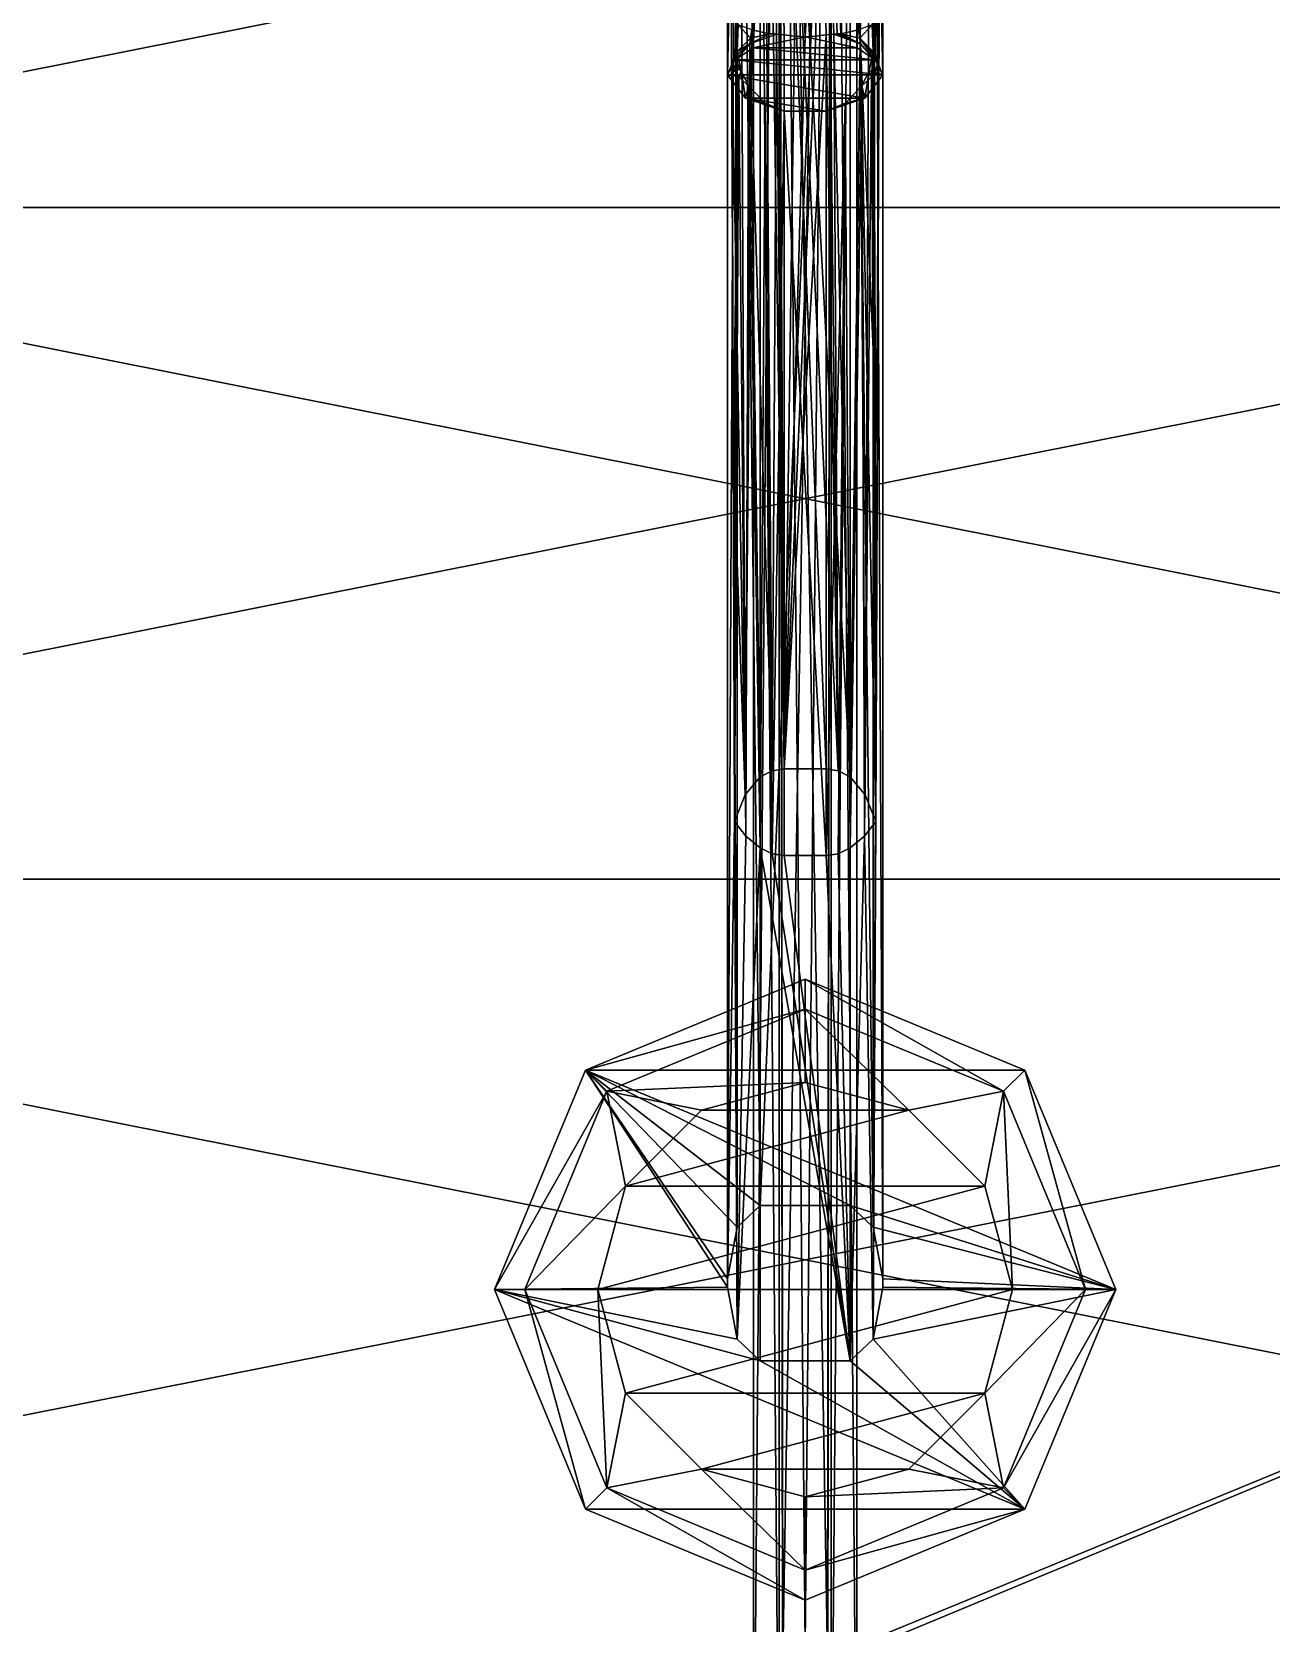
# Model space of a CAD drawing. Header units: inches. Extents: x -100 to 147, y -181 to 228.
# Drawn here: x -5.8 to 41.3, y -100.5 to -40 of the extents above; entities that cross this region are included whole.
import ezdxf

# ---------------------------------------------------------------- set-up
doc = ezdxf.new("R2010")
doc.units = ezdxf.units.IN
doc.header["$LTSCALE"] = 41.718519
doc.header["$MEASUREMENT"] = 0
for name, color, linetype in [('172', 7, 'CONTINUOUS'), ('173', 7, 'CONTINUOUS'), ('217', 7, 'CONTINUOUS'), ('218', 7, 'CONTINUOUS'), ('40', 7, 'CONTINUOUS'), ('41', 7, 'CONTINUOUS'), ('45', 7, 'CONTINUOUS'), ('46', 7, 'CONTINUOUS'), ('47', 7, 'CONTINUOUS'), ('48', 7, 'CONTINUOUS'), ('50', 7, 'CONTINUOUS'), ('51', 7, 'CONTINUOUS'), ('52', 7, 'CONTINUOUS'), ('54', 7, 'CONTINUOUS'), ('56', 7, 'CONTINUOUS'), ('57', 7, 'CONTINUOUS'), ('58', 7, 'CONTINUOUS'), ('59', 7, 'CONTINUOUS'), ('60', 7, 'CONTINUOUS'), ('61', 7, 'CONTINUOUS'), ('62', 7, 'CONTINUOUS'), ('63', 7, 'CONTINUOUS'), ('64', 7, 'CONTINUOUS'), ('65', 7, 'CONTINUOUS'), ('66', 7, 'CONTINUOUS'), ('67', 7, 'CONTINUOUS'), ('68', 7, 'CONTINUOUS'), ('69', 7, 'CONTINUOUS'), ('70', 7, 'CONTINUOUS'), ('71', 7, 'CONTINUOUS'), ('72', 7, 'CONTINUOUS'), ('73', 7, 'CONTINUOUS')]:
    doc.layers.add(name, color=color, linetype=linetype)

msp = doc.modelspace()

# ---------------------------------------------------------------- linework, layer by layer
at = {"layer": '172', "linetype": 'Continuous'}
for points in [[(21.654, -110.236, -49.213), (21.654, 7.874, -49.213), (22.637, 7.874, -50.917), (21.654, -110.236, -49.213)], [(22.638, -110.236, -50.917), (21.654, -110.236, -49.213), (22.637, 7.874, -50.917), (22.638, -110.236, -50.917)], [(22.77, -101.87, -50.987), (22.767, -102.851, -50.986), (22.637, 7.874, -50.917), (22.77, -101.87, -50.987)], [(24.607, 7.874, -50.917), (22.77, -101.87, -50.987), (22.637, 7.874, -50.917), (24.607, 7.874, -50.917)], [(22.767, -102.851, -50.986), (22.638, -110.236, -50.917), (22.637, 7.874, -50.917), (22.767, -102.851, -50.986)], [(23.622, -101.378, -51.181), (22.77, -101.87, -50.987), (24.607, 7.874, -50.917), (23.622, -101.378, -51.181)], [(24.473, -101.867, -50.988), (23.622, -101.378, -51.181), (24.607, 7.874, -50.917), (24.473, -101.867, -50.988)], [(24.606, -110.236, -50.917), (24.473, -101.867, -50.988), (24.607, 7.874, -50.917), (24.606, -110.236, -50.917)], [(25.591, 7.874, -49.213), (25.591, -110.236, -49.213), (24.606, -110.236, -50.917), (25.591, 7.874, -49.213)], [(25.591, 7.874, -49.213), (24.606, -110.236, -50.917), (24.607, 7.874, -50.917), (25.591, 7.874, -49.213)]]:
    msp.add_3dface(points, dxfattribs=at)
at = {"layer": '173', "linetype": 'Continuous'}
for points in [[(21.654, -110.236, -49.213), (22.638, -110.236, -47.508), (21.654, 7.874, -49.213), (21.654, -110.236, -49.213)], [(21.654, 7.874, -49.213), (22.638, -110.236, -47.508), (22.637, 7.874, -47.508), (21.654, 7.874, -49.213)], [(23.622, -101.378, -47.244), (24.477, -101.876, -47.44), (22.637, 7.874, -47.508), (23.622, -101.378, -47.244)], [(22.766, -101.877, -47.44), (23.622, -101.378, -47.244), (22.637, 7.874, -47.508), (22.766, -101.877, -47.44)], [(22.637, 7.874, -47.508), (24.477, -101.876, -47.44), (24.607, 7.874, -47.508), (22.637, 7.874, -47.508)], [(22.638, -110.236, -47.508), (22.766, -101.877, -47.44), (22.637, 7.874, -47.508), (22.638, -110.236, -47.508)], [(24.477, -101.876, -47.44), (24.478, -102.847, -47.44), (24.607, 7.874, -47.508), (24.477, -101.876, -47.44)], [(24.478, -102.847, -47.44), (24.606, -110.236, -47.508), (24.607, 7.874, -47.508), (24.478, -102.847, -47.44)], [(24.606, -110.236, -47.508), (25.591, -110.236, -49.213), (24.607, 7.874, -47.508), (24.606, -110.236, -47.508)], [(25.591, -110.236, -49.213), (25.591, 7.874, -49.213), (24.607, 7.874, -47.508), (25.591, -110.236, -49.213)]]:
    msp.add_3dface(points, dxfattribs=at)
at = {"layer": '217', "color": 9, "linetype": 'Continuous', "true_color": 0xb1bdc9}
for points in [[(-6.514, -29.618, -51.181), (-32.055, -46.685, -51.181), (53.758, -29.618, -51.181), (-6.514, -29.618, -51.181)], [(53.758, -29.618, -51.181), (-32.055, -46.685, -51.181), (79.299, -46.685, -51.181), (53.758, -29.618, -51.181)], [(-32.055, -46.685, -51.181), (-49.123, -72.227, -51.181), (79.299, -46.685, -51.181), (-32.055, -46.685, -51.181)], [(79.299, -46.685, -51.181), (-49.123, -72.227, -51.181), (96.367, -72.227, -51.181), (79.299, -46.685, -51.181)], [(-49.123, -72.227, -51.181), (-55.118, -102.362, -51.181), (96.367, -72.227, -51.181), (-49.123, -72.227, -51.181)], [(96.367, -72.227, -51.181), (-55.118, -102.362, -51.181), (23.622, -102.165, -51.181), (96.367, -72.227, -51.181)], [(23.819, -102.362, -51.181), (96.367, -72.227, -51.181), (23.622, -102.165, -51.181), (23.819, -102.362, -51.181)], [(102.362, -102.362, -51.181), (96.367, -72.227, -51.181), (23.819, -102.362, -51.181), (102.362, -102.362, -51.181)]]:
    msp.add_3dface(points, dxfattribs=at)
at = {"layer": '218', "color": 9, "linetype": 'Continuous', "true_color": 0xb1bdc9}
for points in [[(-6.514, -29.618, -51.575), (79.299, -46.685, -51.575), (-32.055, -46.685, -51.575), (-6.514, -29.618, -51.575)], [(53.758, -29.618, -51.575), (79.299, -46.685, -51.575), (-6.514, -29.618, -51.575), (53.758, -29.618, -51.575)], [(-32.055, -46.685, -51.575), (96.367, -72.227, -51.575), (-49.123, -72.227, -51.575), (-32.055, -46.685, -51.575)], [(79.299, -46.685, -51.575), (96.367, -72.227, -51.575), (-32.055, -46.685, -51.575), (79.299, -46.685, -51.575)], [(102.362, -102.362, -51.575), (-55.118, -102.362, -51.575), (-49.123, -72.227, -51.575), (102.362, -102.362, -51.575)], [(96.367, -72.227, -51.575), (102.362, -102.362, -51.575), (-49.123, -72.227, -51.575), (96.367, -72.227, -51.575)]]:
    msp.add_3dface(points, dxfattribs=at)
at = {"layer": '40', "linetype": 'Continuous'}
for points in [[(20.669, -5.905, 7.3), (20.669, -87.739, 48.228), (20.669, -8.696, 8.858), (20.669, -5.905, 7.3)], [(20.669, -8.696, 8.858), (20.669, -87.739, 48.228), (20.669, -87.414, 48.228), (20.669, -8.696, 8.858)]]:
    msp.add_3dface(points, dxfattribs=at)
at = {"layer": '41', "linetype": 'Continuous'}
for points in [[(26.575, -87.414, 48.228), (26.575, -87.739, 48.228), (26.575, -5.905, 7.3), (26.575, -87.414, 48.228)], [(26.575, -8.696, 8.858), (26.575, -87.414, 48.228), (26.575, -5.905, 7.3), (26.575, -8.696, 8.858)]]:
    msp.add_3dface(points, dxfattribs=at)
at = {"layer": '45', "linetype": 'Continuous'}
for points in [[(25.327, -5.906, 8.858), (21.917, -5.906, 8.858), (21.917, -84.623, 48.228), (25.327, -5.906, 8.858)], [(25.327, -5.906, 8.858), (21.917, -84.623, 48.228), (25.327, -84.623, 48.228), (25.327, -5.906, 8.858)]]:
    msp.add_3dface(points, dxfattribs=at)
at = {"layer": '46', "linetype": 'Continuous'}
for points in [[(21.917, -5.905, 5.905), (25.327, -5.905, 5.905), (25.327, -68.326, 37.124), (21.917, -5.905, 5.905)], [(21.917, -68.326, 37.124), (21.917, -5.905, 5.905), (22.366, -68.102, 37.012), (21.917, -68.326, 37.124)], [(22.366, -68.102, 37.012), (21.917, -5.905, 5.905), (22.819, -68.031, 36.976), (22.366, -68.102, 37.012)], [(22.819, -68.031, 36.976), (21.917, -5.905, 5.905), (24.425, -68.031, 36.976), (22.819, -68.031, 36.976)], [(24.425, -68.031, 36.976), (21.917, -5.905, 5.905), (24.878, -68.102, 37.012), (24.425, -68.031, 36.976)], [(24.878, -68.102, 37.012), (21.917, -5.905, 5.905), (25.327, -68.326, 37.124), (24.878, -68.102, 37.012)], [(21.917, -71.033, 38.477), (22.366, -71.254, 38.588), (25.327, -90.529, 48.228), (21.917, -71.033, 38.477)], [(21.917, -90.529, 48.228), (21.917, -71.033, 38.477), (25.327, -90.529, 48.228), (21.917, -90.529, 48.228)], [(22.366, -71.254, 38.588), (22.819, -71.326, 38.624), (25.327, -90.529, 48.228), (22.366, -71.254, 38.588)], [(22.819, -71.326, 38.624), (24.425, -71.326, 38.624), (25.327, -90.529, 48.228), (22.819, -71.326, 38.624)], [(24.425, -71.326, 38.624), (24.878, -71.254, 38.588), (25.327, -90.529, 48.228), (24.425, -71.326, 38.624)], [(24.878, -71.254, 38.588), (25.327, -71.033, 38.477), (25.327, -90.529, 48.228), (24.878, -71.254, 38.588)]]:
    msp.add_3dface(points, dxfattribs=at)
at = {"layer": '47', "linetype": 'Continuous'}
for points in [[(23.622, -40.193, -24.603), (25.6, -40.609, -23.759), (21.644, -40.609, -23.759), (23.622, -40.193, -24.603)], [(20.963, -41.072, -22.819), (26.571, -41.646, -21.652), (20.673, -41.646, -21.652), (20.963, -41.072, -22.819)], [(21.644, -40.609, -23.759), (26.281, -41.072, -22.819), (20.963, -41.072, -22.819), (21.644, -40.609, -23.759)], [(26.281, -41.072, -22.819), (26.571, -41.646, -21.652), (20.963, -41.072, -22.819), (26.281, -41.072, -22.819)], [(25.6, -40.609, -23.759), (26.281, -41.072, -22.819), (21.644, -40.609, -23.759), (25.6, -40.609, -23.759)], [(20.673, -41.646, -21.652), (26.571, -41.646, -21.652), (25.895, -42.524, -19.868), (20.673, -41.646, -21.652)], [(21.349, -42.524, -19.868), (20.673, -41.646, -21.652), (25.895, -42.524, -19.868), (21.349, -42.524, -19.868)], [(22.819, -43.025, -18.852), (21.349, -42.524, -19.868), (24.425, -43.025, -18.852), (22.819, -43.025, -18.852)], [(24.425, -43.025, -18.852), (21.349, -42.524, -19.868), (25.895, -42.524, -19.868), (24.425, -43.025, -18.852)], [(24.425, -71.326, 38.624), (22.819, -71.326, 38.624), (22.819, -43.025, -18.852), (24.425, -71.326, 38.624)], [(24.425, -71.326, 38.624), (22.819, -43.025, -18.852), (24.425, -43.025, -18.852), (24.425, -71.326, 38.624)]]:
    msp.add_3dface(points, dxfattribs=at)
at = {"layer": '48', "linetype": 'Continuous'}
for points in [[(22.819, -68.031, 36.976), (24.425, -68.031, 36.976), (24.425, -40.123, -18.837), (22.819, -68.031, 36.976)], [(22.819, -40.123, -18.837), (22.819, -68.031, 36.976), (23.214, -40.168, -18.747), (22.819, -40.123, -18.837)], [(24.031, -40.168, -18.747), (22.819, -68.031, 36.976), (24.425, -40.123, -18.837), (24.031, -40.168, -18.747)], [(23.214, -40.168, -18.747), (22.819, -68.031, 36.976), (23.622, -40.19, -18.704), (23.214, -40.168, -18.747)], [(23.622, -40.19, -18.704), (22.819, -68.031, 36.976), (24.031, -40.168, -18.747), (23.622, -40.19, -18.704)]]:
    msp.add_3dface(points, dxfattribs=at)
at = {"layer": '50', "linetype": 'Continuous'}
for points in [[(23.622, 0, -24.602), (25.665, 0, -23.697), (23.622, -40.193, -24.603), (23.622, 0, -24.602)], [(25.665, 0, -23.697), (25.6, -40.609, -23.759), (23.622, -40.193, -24.603), (25.665, 0, -23.697)], [(25.665, 0, -23.697), (26.281, -41.072, -22.819), (25.6, -40.609, -23.759), (25.665, 0, -23.697)], [(25.665, 0, -23.697), (26.571, 0, -21.654), (26.281, -41.072, -22.819), (25.665, 0, -23.697)], [(26.571, 0, -21.654), (26.571, -41.646, -21.652), (26.281, -41.072, -22.819), (26.571, 0, -21.654)]]:
    msp.add_3dface(points, dxfattribs=at)
at = {"layer": '51', "linetype": 'Continuous'}
for points in [[(20.673, 0, -21.654), (21.579, 0, -23.697), (20.673, -41.646, -21.652), (20.673, 0, -21.654)], [(21.579, 0, -23.697), (20.963, -41.072, -22.819), (20.673, -41.646, -21.652), (21.579, 0, -23.697)], [(21.579, 0, -23.697), (21.644, -40.609, -23.759), (20.963, -41.072, -22.819), (21.579, 0, -23.697)], [(21.579, 0, -23.697), (23.622, 0, -24.602), (21.644, -40.609, -23.759), (21.579, 0, -23.697)], [(23.622, 0, -24.602), (23.622, -40.193, -24.603), (21.644, -40.609, -23.759), (23.622, 0, -24.602)]]:
    msp.add_3dface(points, dxfattribs=at)
at = {"layer": '52', "linetype": 'Continuous'}
for points in [[(26.571, 0, -21.654), (25.665, 0, -19.611), (26.571, -41.646, -21.652), (26.571, 0, -21.654)], [(26.571, -41.646, -21.652), (25.665, 0, -19.611), (26.209, -40.751, -20.344), (26.571, -41.646, -21.652)], [(25.665, 0, -19.611), (26.172, -39.735, -20.277), (26.209, -40.751, -20.344), (25.665, 0, -19.611)], [(25.653, -39.932, -19.598), (24.977, -40.078, -19.091), (25.699, -40.246, -19.645), (25.653, -39.932, -19.598)], [(26.172, -39.735, -20.277), (25.653, -39.932, -19.598), (25.699, -40.246, -19.645), (26.172, -39.735, -20.277)], [(26.209, -40.751, -20.344), (26.172, -39.735, -20.277), (25.699, -40.246, -19.645), (26.209, -40.751, -20.344)], [(26.061, -41.482, -20.096), (26.571, -41.646, -21.652), (26.209, -40.751, -20.344), (26.061, -41.482, -20.096)], [(25.777, -42.061, -19.728), (25.895, -42.524, -19.868), (26.061, -41.482, -20.096), (25.777, -42.061, -19.728)], [(25.895, -42.524, -19.868), (26.571, -41.646, -21.652), (26.061, -41.482, -20.096), (25.895, -42.524, -19.868)], [(25.148, -42.717, -19.194), (25.895, -42.524, -19.868), (25.777, -42.061, -19.728), (25.148, -42.717, -19.194)], [(24.425, -43.025, -18.852), (25.895, -42.524, -19.868), (25.148, -42.717, -19.194), (24.425, -43.025, -18.852)]]:
    msp.add_3dface(points, dxfattribs=at)
at = {"layer": '54', "linetype": 'Continuous'}
for points in [[(20.673, 0, -21.654), (20.673, -41.646, -21.652), (21.035, -40.751, -20.344), (20.673, 0, -21.654)], [(21.072, -39.735, -20.277), (20.673, 0, -21.654), (21.035, -40.751, -20.344), (21.072, -39.735, -20.277)], [(21.545, -40.245, -19.645), (21.072, -39.735, -20.277), (21.035, -40.751, -20.344), (21.545, -40.245, -19.645)], [(21.591, -39.932, -19.598), (21.072, -39.735, -20.277), (21.545, -40.245, -19.645), (21.591, -39.932, -19.598)], [(22.267, -40.078, -19.091), (21.591, -39.932, -19.598), (21.545, -40.245, -19.645), (22.267, -40.078, -19.091)], [(20.673, -41.646, -21.652), (21.349, -42.524, -19.868), (21.035, -40.751, -20.344), (20.673, -41.646, -21.652)], [(21.035, -40.751, -20.344), (21.349, -42.524, -19.868), (21.185, -41.488, -20.093), (21.035, -40.751, -20.344)], [(21.185, -41.488, -20.093), (21.349, -42.524, -19.868), (21.467, -42.061, -19.728), (21.185, -41.488, -20.093)], [(21.467, -42.061, -19.728), (21.349, -42.524, -19.868), (22.095, -42.716, -19.195), (21.467, -42.061, -19.728)], [(21.349, -42.524, -19.868), (22.819, -43.025, -18.852), (22.095, -42.716, -19.195), (21.349, -42.524, -19.868)]]:
    msp.add_3dface(points, dxfattribs=at)
at = {"layer": '56', "linetype": 'Continuous'}
for points in [[(22.267, -40.078, -19.091), (22.203, -5.905, 2.447), (21.591, -39.932, -19.598), (22.267, -40.078, -19.091)], [(22.819, -40.123, -18.837), (23.214, -40.168, -18.747), (22.203, -5.905, 2.447), (22.819, -40.123, -18.837)], [(22.819, -40.123, -18.837), (22.203, -5.905, 2.447), (22.676, -40.105, -18.884), (22.819, -40.123, -18.837)], [(23.214, -40.168, -18.747), (23.622, -40.19, -18.704), (22.203, -5.905, 2.447), (23.214, -40.168, -18.747)], [(23.622, -40.19, -18.704), (23.622, -5.905, 2.948), (22.203, -5.905, 2.447), (23.622, -40.19, -18.704)], [(22.676, -40.105, -18.884), (22.203, -5.905, 2.447), (22.534, -40.091, -18.944), (22.676, -40.105, -18.884)], [(22.534, -40.091, -18.944), (22.203, -5.905, 2.447), (22.402, -40.082, -19.011), (22.534, -40.091, -18.944)], [(22.402, -40.082, -19.011), (22.203, -5.905, 2.447), (22.267, -40.078, -19.091), (22.402, -40.082, -19.011)]]:
    msp.add_3dface(points, dxfattribs=at)
at = {"layer": '57', "linetype": 'Continuous'}
for points in [[(23.622, -40.19, -18.704), (24.031, -40.168, -18.747), (23.622, -5.905, 2.948), (23.622, -40.19, -18.704)], [(24.031, -40.168, -18.747), (24.425, -40.123, -18.837), (23.622, -5.905, 2.948), (24.031, -40.168, -18.747)], [(23.622, -5.905, 2.948), (24.425, -40.123, -18.837), (24.568, -40.105, -18.884), (23.622, -5.905, 2.948)], [(25.041, -5.905, 2.447), (23.622, -5.905, 2.948), (24.977, -40.078, -19.091), (25.041, -5.905, 2.447)], [(24.977, -40.078, -19.091), (23.622, -5.905, 2.948), (24.843, -40.082, -19.011), (24.977, -40.078, -19.091)], [(24.843, -40.082, -19.011), (23.622, -5.905, 2.948), (24.71, -40.091, -18.944), (24.843, -40.082, -19.011)], [(24.71, -40.091, -18.944), (23.622, -5.905, 2.948), (24.568, -40.105, -18.884), (24.71, -40.091, -18.944)], [(25.653, -39.932, -19.598), (25.041, -5.905, 2.447), (24.977, -40.078, -19.091), (25.653, -39.932, -19.598)]]:
    msp.add_3dface(points, dxfattribs=at)
at = {"layer": '58', "linetype": 'Continuous'}
for points in [[(25.777, -42.061, -19.728), (26.14, -41.724, -19.563), (25.873, -70.589, 38.396), (25.777, -42.061, -19.728)], [(26.14, -41.724, -19.563), (26.305, -70.034, 38.507), (25.873, -70.589, 38.396), (26.14, -41.724, -19.563)], [(26.402, -41.319, -19.363), (26.356, -55.765, 9.75), (26.14, -41.724, -19.563), (26.402, -41.319, -19.363)], [(26.305, -70.034, 38.507), (26.14, -41.724, -19.563), (26.356, -55.765, 9.75), (26.305, -70.034, 38.507)], [(25.327, -71.033, 38.477), (25.148, -42.717, -19.194), (25.777, -42.061, -19.728), (25.327, -71.033, 38.477)], [(25.327, -71.033, 38.477), (25.777, -42.061, -19.728), (25.873, -70.589, 38.396), (25.327, -71.033, 38.477)], [(24.878, -71.254, 38.588), (24.425, -71.326, 38.624), (25.148, -42.717, -19.194), (24.878, -71.254, 38.588)], [(24.425, -71.326, 38.624), (24.425, -43.025, -18.852), (25.148, -42.717, -19.194), (24.425, -71.326, 38.624)], [(25.327, -71.033, 38.477), (24.878, -71.254, 38.588), (25.148, -42.717, -19.194), (25.327, -71.033, 38.477)]]:
    msp.add_3dface(points, dxfattribs=at)
at = {"layer": '59', "linetype": 'Continuous'}
for points in [[(26.061, -41.482, -20.096), (26.209, -40.751, -20.344), (26.14, -41.724, -19.563), (26.061, -41.482, -20.096)], [(26.209, -40.751, -20.344), (26.399, -41.236, -19.516), (26.14, -41.724, -19.563), (26.209, -40.751, -20.344)], [(26.399, -41.236, -19.516), (26.209, -40.751, -20.344), (26.344, -40.99, -19.937), (26.399, -41.236, -19.516)], [(25.777, -42.061, -19.728), (26.061, -41.482, -20.096), (26.14, -41.724, -19.563), (25.777, -42.061, -19.728)], [(26.399, -41.236, -19.516), (26.401, -41.279, -19.44), (26.14, -41.724, -19.563), (26.399, -41.236, -19.516)], [(26.401, -41.279, -19.44), (26.402, -41.319, -19.363), (26.14, -41.724, -19.563), (26.401, -41.279, -19.44)]]:
    msp.add_3dface(points, dxfattribs=at)
at = {"layer": '60', "linetype": 'Continuous'}
for points in [[(20.888, -55.765, 9.75), (20.842, -41.319, -19.363), (21.104, -41.724, -19.563), (20.888, -55.765, 9.75)], [(20.939, -70.034, 38.507), (20.888, -55.765, 9.75), (21.104, -41.724, -19.563), (20.939, -70.034, 38.507)], [(21.371, -70.589, 38.396), (20.939, -70.034, 38.507), (21.104, -41.724, -19.563), (21.371, -70.589, 38.396)], [(21.467, -42.061, -19.728), (21.371, -70.589, 38.396), (21.104, -41.724, -19.563), (21.467, -42.061, -19.728)], [(21.467, -42.061, -19.728), (21.917, -71.033, 38.477), (21.371, -70.589, 38.396), (21.467, -42.061, -19.728)], [(21.917, -71.033, 38.477), (21.467, -42.061, -19.728), (22.095, -42.716, -19.195), (21.917, -71.033, 38.477)], [(22.366, -71.254, 38.588), (21.917, -71.033, 38.477), (22.095, -42.716, -19.195), (22.366, -71.254, 38.588)], [(22.819, -43.025, -18.852), (22.366, -71.254, 38.588), (22.095, -42.716, -19.195), (22.819, -43.025, -18.852)], [(22.819, -71.326, 38.624), (22.366, -71.254, 38.588), (22.819, -43.025, -18.852), (22.819, -71.326, 38.624)]]:
    msp.add_3dface(points, dxfattribs=at)
at = {"layer": '61', "linetype": 'Continuous'}
for points in [[(21.185, -41.488, -20.093), (20.845, -41.236, -19.516), (20.9, -40.99, -19.937), (21.185, -41.488, -20.093)], [(21.035, -40.751, -20.344), (21.185, -41.488, -20.093), (20.9, -40.99, -19.937), (21.035, -40.751, -20.344)], [(21.185, -41.488, -20.093), (20.842, -41.319, -19.363), (20.843, -41.279, -19.44), (21.185, -41.488, -20.093)], [(20.842, -41.319, -19.363), (21.185, -41.488, -20.093), (21.104, -41.724, -19.563), (20.842, -41.319, -19.363)], [(21.185, -41.488, -20.093), (20.843, -41.279, -19.44), (20.845, -41.236, -19.516), (21.185, -41.488, -20.093)], [(21.185, -41.488, -20.093), (21.467, -42.061, -19.728), (21.104, -41.724, -19.563), (21.185, -41.488, -20.093)]]:
    msp.add_3dface(points, dxfattribs=at)
at = {"layer": '62', "linetype": 'Continuous'}
for points in [[(20.845, -41.236, -19.516), (21.338, -69.019, 37.63), (21.521, -40.464, -19.13), (20.845, -41.236, -19.516)], [(21.338, -69.019, 37.63), (21.917, -68.326, 37.124), (21.521, -40.464, -19.13), (21.338, -69.019, 37.63)], [(22.366, -68.102, 37.012), (22.534, -40.091, -18.944), (21.521, -40.464, -19.13), (22.366, -68.102, 37.012)], [(21.917, -68.326, 37.124), (22.366, -68.102, 37.012), (21.521, -40.464, -19.13), (21.917, -68.326, 37.124)], [(22.366, -68.102, 37.012), (22.819, -68.031, 36.976), (22.534, -40.091, -18.944), (22.366, -68.102, 37.012)], [(22.819, -68.031, 36.976), (22.676, -40.105, -18.884), (22.534, -40.091, -18.944), (22.819, -68.031, 36.976)], [(22.819, -68.031, 36.976), (22.819, -40.123, -18.837), (22.676, -40.105, -18.884), (22.819, -68.031, 36.976)], [(20.842, -41.319, -19.363), (20.888, -55.765, 9.75), (20.843, -41.279, -19.44), (20.842, -41.319, -19.363)], [(20.843, -41.279, -19.44), (20.888, -55.765, 9.75), (20.845, -41.236, -19.516), (20.843, -41.279, -19.44)], [(20.845, -41.236, -19.516), (20.888, -55.765, 9.75), (21.338, -69.019, 37.63), (20.845, -41.236, -19.516)], [(20.939, -70.034, 38.507), (21.338, -69.019, 37.63), (20.888, -55.765, 9.75), (20.939, -70.034, 38.507)]]:
    msp.add_3dface(points, dxfattribs=at)
at = {"layer": '63', "linetype": 'Continuous'}
for points in [[(24.425, -40.123, -18.837), (24.878, -68.102, 37.012), (24.568, -40.105, -18.884), (24.425, -40.123, -18.837)], [(24.425, -68.031, 36.976), (24.878, -68.102, 37.012), (24.425, -40.123, -18.837), (24.425, -68.031, 36.976)], [(24.878, -68.102, 37.012), (24.71, -40.091, -18.944), (24.568, -40.105, -18.884), (24.878, -68.102, 37.012)], [(24.878, -68.102, 37.012), (25.327, -68.326, 37.124), (24.71, -40.091, -18.944), (24.878, -68.102, 37.012)], [(24.71, -40.091, -18.944), (25.327, -68.326, 37.124), (25.724, -40.464, -19.13), (24.71, -40.091, -18.944)], [(25.327, -68.326, 37.124), (25.906, -69.019, 37.63), (25.724, -40.464, -19.13), (25.327, -68.326, 37.124)], [(26.305, -70.034, 38.507), (26.356, -55.765, 9.75), (25.724, -40.464, -19.13), (26.305, -70.034, 38.507)], [(25.724, -40.464, -19.13), (26.356, -55.765, 9.75), (26.399, -41.236, -19.516), (25.724, -40.464, -19.13)], [(25.906, -69.019, 37.63), (26.305, -70.034, 38.507), (25.724, -40.464, -19.13), (25.906, -69.019, 37.63)], [(26.356, -55.765, 9.75), (26.402, -41.319, -19.363), (26.399, -41.236, -19.516), (26.356, -55.765, 9.75)], [(26.399, -41.236, -19.516), (26.402, -41.319, -19.363), (26.401, -41.279, -19.44), (26.399, -41.236, -19.516)]]:
    msp.add_3dface(points, dxfattribs=at)
at = {"layer": '64', "linetype": 'Continuous'}
for points in [[(20.845, -41.236, -19.516), (21.521, -40.464, -19.13), (20.9, -40.99, -19.937), (20.845, -41.236, -19.516)], [(21.521, -40.464, -19.13), (21.035, -40.751, -20.344), (20.9, -40.99, -19.937), (21.521, -40.464, -19.13)], [(21.545, -40.245, -19.645), (21.035, -40.751, -20.344), (21.521, -40.464, -19.13), (21.545, -40.245, -19.645)], [(22.534, -40.091, -18.944), (22.267, -40.078, -19.091), (21.521, -40.464, -19.13), (22.534, -40.091, -18.944)], [(22.267, -40.078, -19.091), (21.545, -40.245, -19.645), (21.521, -40.464, -19.13), (22.267, -40.078, -19.091)], [(22.534, -40.091, -18.944), (22.402, -40.082, -19.011), (22.267, -40.078, -19.091), (22.534, -40.091, -18.944)]]:
    msp.add_3dface(points, dxfattribs=at)
at = {"layer": '65', "linetype": 'Continuous'}
for points in [[(24.843, -40.082, -19.011), (24.71, -40.091, -18.944), (25.724, -40.464, -19.13), (24.843, -40.082, -19.011)], [(24.977, -40.078, -19.091), (24.843, -40.082, -19.011), (25.724, -40.464, -19.13), (24.977, -40.078, -19.091)], [(25.699, -40.246, -19.645), (24.977, -40.078, -19.091), (25.724, -40.464, -19.13), (25.699, -40.246, -19.645)], [(26.209, -40.751, -20.344), (25.699, -40.246, -19.645), (26.344, -40.99, -19.937), (26.209, -40.751, -20.344)], [(25.699, -40.246, -19.645), (25.724, -40.464, -19.13), (26.399, -41.236, -19.516), (25.699, -40.246, -19.645)], [(25.699, -40.246, -19.645), (26.399, -41.236, -19.516), (26.344, -40.99, -19.937), (25.699, -40.246, -19.645)]]:
    msp.add_3dface(points, dxfattribs=at)
at = {"layer": '66', "linetype": 'Continuous'}
for points in [[(25.327, -68.326, 37.124), (25.327, -5.905, 5.905), (26.18, -5.905, 6.282), (25.327, -68.326, 37.124)], [(25.327, -68.326, 37.124), (26.18, -5.905, 6.282), (25.906, -69.019, 37.63), (25.327, -68.326, 37.124)], [(26.18, -5.905, 6.282), (26.305, -70.034, 38.507), (25.906, -69.019, 37.63), (26.18, -5.905, 6.282)], [(26.18, -5.905, 6.282), (26.575, -5.905, 7.3), (26.305, -70.034, 38.507), (26.18, -5.905, 6.282)], [(26.575, -5.905, 7.3), (26.575, -87.739, 48.228), (26.212, -89.706, 48.228), (26.575, -5.905, 7.3)], [(26.305, -70.034, 38.507), (26.575, -5.905, 7.3), (26.212, -89.706, 48.228), (26.305, -70.034, 38.507)], [(25.873, -70.589, 38.396), (26.305, -70.034, 38.507), (26.212, -89.706, 48.228), (25.873, -70.589, 38.396)], [(25.327, -90.529, 48.228), (25.327, -71.033, 38.477), (25.873, -70.589, 38.396), (25.327, -90.529, 48.228)], [(25.327, -90.529, 48.228), (25.873, -70.589, 38.396), (26.212, -89.706, 48.228), (25.327, -90.529, 48.228)]]:
    msp.add_3dface(points, dxfattribs=at)
at = {"layer": '67', "linetype": 'Continuous'}
for points in [[(26.212, -6.728, 8.858), (25.327, -5.906, 8.858), (26.212, -85.447, 48.228), (26.212, -6.728, 8.858)], [(25.327, -5.906, 8.858), (25.327, -84.623, 48.228), (26.212, -85.447, 48.228), (25.327, -5.906, 8.858)], [(26.575, -87.414, 48.228), (26.575, -8.696, 8.858), (26.212, -6.728, 8.858), (26.575, -87.414, 48.228)], [(26.575, -87.414, 48.228), (26.212, -6.728, 8.858), (26.212, -85.447, 48.228), (26.575, -87.414, 48.228)]]:
    msp.add_3dface(points, dxfattribs=at)
at = {"layer": '68', "linetype": 'Continuous'}
for points in [[(20.669, -87.739, 48.228), (20.669, -5.905, 7.3), (21.064, -5.905, 6.282), (20.669, -87.739, 48.228)], [(20.669, -87.739, 48.228), (21.064, -5.905, 6.282), (20.939, -70.034, 38.507), (20.669, -87.739, 48.228)], [(21.064, -5.905, 6.282), (21.338, -69.019, 37.63), (20.939, -70.034, 38.507), (21.064, -5.905, 6.282)], [(21.064, -5.905, 6.282), (21.917, -5.905, 5.905), (21.338, -69.019, 37.63), (21.064, -5.905, 6.282)], [(21.917, -5.905, 5.905), (21.917, -68.326, 37.124), (21.338, -69.019, 37.63), (21.917, -5.905, 5.905)], [(20.669, -87.739, 48.228), (20.939, -70.034, 38.507), (21.032, -89.706, 48.228), (20.669, -87.739, 48.228)], [(20.939, -70.034, 38.507), (21.371, -70.589, 38.396), (21.032, -89.706, 48.228), (20.939, -70.034, 38.507)], [(21.371, -70.589, 38.396), (21.917, -71.033, 38.477), (21.032, -89.706, 48.228), (21.371, -70.589, 38.396)], [(21.917, -71.033, 38.477), (21.917, -90.529, 48.228), (21.032, -89.706, 48.228), (21.917, -71.033, 38.477)]]:
    msp.add_3dface(points, dxfattribs=at)
at = {"layer": '69', "linetype": 'Continuous'}
for points in [[(21.917, -5.906, 8.858), (21.032, -6.728, 8.858), (21.917, -84.623, 48.228), (21.917, -5.906, 8.858)], [(21.032, -6.728, 8.858), (20.669, -8.696, 8.858), (21.032, -85.447, 48.228), (21.032, -6.728, 8.858)], [(21.917, -84.623, 48.228), (21.032, -6.728, 8.858), (21.032, -85.447, 48.228), (21.917, -84.623, 48.228)], [(20.669, -8.696, 8.858), (20.669, -87.414, 48.228), (21.032, -85.447, 48.228), (20.669, -8.696, 8.858)]]:
    msp.add_3dface(points, dxfattribs=at)
at = {"layer": '70', "linetype": 'Continuous'}
for points in [[(23.622, -76.017, 48.228), (31.979, -79.482, 48.228), (15.265, -79.482, 48.228), (23.622, -76.017, 48.228)], [(15.265, -79.482, 48.228), (20.669, -87.739, 48.228), (11.811, -87.827, 48.228), (15.265, -79.482, 48.228)], [(20.669, -87.414, 48.228), (20.669, -87.739, 48.228), (15.265, -79.482, 48.228), (20.669, -87.414, 48.228)], [(21.032, -85.447, 48.228), (20.669, -87.414, 48.228), (15.265, -79.482, 48.228), (21.032, -85.447, 48.228)], [(25.327, -84.623, 48.228), (21.917, -84.623, 48.228), (15.265, -79.482, 48.228), (25.327, -84.623, 48.228)], [(21.917, -84.623, 48.228), (21.032, -85.447, 48.228), (15.265, -79.482, 48.228), (21.917, -84.623, 48.228)], [(35.433, -87.827, 48.228), (25.327, -84.623, 48.228), (15.265, -79.482, 48.228), (35.433, -87.827, 48.228)], [(31.979, -79.482, 48.228), (35.433, -87.827, 48.228), (15.265, -79.482, 48.228), (31.979, -79.482, 48.228)], [(26.212, -85.447, 48.228), (25.327, -84.623, 48.228), (35.433, -87.827, 48.228), (26.212, -85.447, 48.228)], [(26.575, -87.414, 48.228), (26.212, -85.447, 48.228), (35.433, -87.827, 48.228), (26.575, -87.414, 48.228)], [(26.575, -87.739, 48.228), (26.575, -87.414, 48.228), (35.433, -87.827, 48.228), (26.575, -87.739, 48.228)], [(20.669, -87.739, 48.228), (21.032, -89.706, 48.228), (11.811, -87.827, 48.228), (20.669, -87.739, 48.228)], [(21.032, -89.706, 48.228), (21.917, -90.529, 48.228), (11.811, -87.827, 48.228), (21.032, -89.706, 48.228)], [(11.811, -87.827, 48.228), (21.917, -90.529, 48.228), (31.979, -96.173, 48.228), (11.811, -87.827, 48.228)], [(15.265, -96.173, 48.228), (11.811, -87.827, 48.228), (31.979, -96.173, 48.228), (15.265, -96.173, 48.228)], [(26.212, -89.706, 48.228), (26.575, -87.739, 48.228), (35.433, -87.827, 48.228), (26.212, -89.706, 48.228)], [(26.212, -89.706, 48.228), (35.433, -87.827, 48.228), (31.979, -96.173, 48.228), (26.212, -89.706, 48.228)], [(25.327, -90.529, 48.228), (26.212, -89.706, 48.228), (31.979, -96.173, 48.228), (25.327, -90.529, 48.228)], [(21.917, -90.529, 48.228), (25.327, -90.529, 48.228), (31.979, -96.173, 48.228), (21.917, -90.529, 48.228)], [(23.622, -99.638, 48.228), (15.265, -96.173, 48.228), (31.979, -96.173, 48.228), (23.622, -99.638, 48.228)]]:
    msp.add_3dface(points, dxfattribs=at)
at = {"layer": '71', "linetype": 'Continuous'}
for points in [[(23.622, -79.946, 52.165), (19.678, -81.003, 52.165), (27.566, -81.003, 52.165), (23.622, -79.946, 52.165)], [(19.678, -81.003, 52.165), (16.793, -83.892, 52.165), (27.566, -81.003, 52.165), (19.678, -81.003, 52.165)], [(27.566, -81.003, 52.165), (16.793, -83.892, 52.165), (30.451, -83.892, 52.165), (27.566, -81.003, 52.165)], [(15.74, -87.827, 52.165), (31.504, -87.827, 52.165), (30.451, -83.892, 52.165), (15.74, -87.827, 52.165)], [(16.793, -83.892, 52.165), (15.74, -87.827, 52.165), (30.451, -83.892, 52.165), (16.793, -83.892, 52.165)], [(16.793, -91.763, 52.165), (31.504, -87.827, 52.165), (15.74, -87.827, 52.165), (16.793, -91.763, 52.165)], [(30.451, -91.763, 52.165), (31.504, -87.827, 52.165), (16.793, -91.763, 52.165), (30.451, -91.763, 52.165)], [(19.678, -94.652, 52.165), (30.451, -91.763, 52.165), (16.793, -91.763, 52.165), (19.678, -94.652, 52.165)], [(27.566, -94.652, 52.165), (30.451, -91.763, 52.165), (19.678, -94.652, 52.165), (27.566, -94.652, 52.165)], [(23.622, -95.709, 52.165), (27.566, -94.652, 52.165), (19.678, -94.652, 52.165), (23.622, -95.709, 52.165)]]:
    msp.add_3dface(points, dxfattribs=at)
at = {"layer": '72', "linetype": 'Continuous'}
for points in [[(11.811, -87.827, 48.228), (15.265, -96.173, 48.228), (12.959, -87.827, 51.011), (11.811, -87.827, 48.228)], [(12.959, -87.827, 51.011), (15.265, -96.173, 48.228), (16.082, -95.367, 51.011), (12.959, -87.827, 51.011)], [(15.74, -87.827, 52.165), (12.959, -87.827, 51.011), (16.082, -95.367, 51.011), (15.74, -87.827, 52.165)], [(16.793, -91.763, 52.165), (15.74, -87.827, 52.165), (16.082, -95.367, 51.011), (16.793, -91.763, 52.165)], [(31.504, -87.827, 52.165), (30.451, -91.763, 52.165), (34.285, -87.827, 51.011), (31.504, -87.827, 52.165)], [(34.285, -87.827, 51.011), (30.451, -91.763, 52.165), (31.162, -95.367, 51.011), (34.285, -87.827, 51.011)], [(31.979, -96.173, 48.228), (35.433, -87.827, 48.228), (31.162, -95.367, 51.011), (31.979, -96.173, 48.228)], [(35.433, -87.827, 48.228), (34.285, -87.827, 51.011), (31.162, -95.367, 51.011), (35.433, -87.827, 48.228)], [(19.678, -94.652, 52.165), (16.793, -91.763, 52.165), (16.082, -95.367, 51.011), (19.678, -94.652, 52.165)], [(30.451, -91.763, 52.165), (27.566, -94.652, 52.165), (31.162, -95.367, 51.011), (30.451, -91.763, 52.165)], [(23.622, -98.491, 51.011), (19.678, -94.652, 52.165), (16.082, -95.367, 51.011), (23.622, -98.491, 51.011)], [(23.622, -95.709, 52.165), (19.678, -94.652, 52.165), (23.622, -98.491, 51.011), (23.622, -95.709, 52.165)], [(27.566, -94.652, 52.165), (23.622, -95.709, 52.165), (31.162, -95.367, 51.011), (27.566, -94.652, 52.165)], [(15.265, -96.173, 48.228), (23.622, -99.638, 48.228), (16.082, -95.367, 51.011), (15.265, -96.173, 48.228)], [(23.622, -99.638, 48.228), (23.622, -98.491, 51.011), (16.082, -95.367, 51.011), (23.622, -99.638, 48.228)], [(31.979, -96.173, 48.228), (31.162, -95.367, 51.011), (23.622, -98.491, 51.011), (31.979, -96.173, 48.228)], [(31.162, -95.367, 51.011), (23.622, -95.709, 52.165), (23.622, -98.491, 51.011), (31.162, -95.367, 51.011)], [(23.622, -99.638, 48.228), (31.979, -96.173, 48.228), (23.622, -98.491, 51.011), (23.622, -99.638, 48.228)]]:
    msp.add_3dface(points, dxfattribs=at)
at = {"layer": '73', "linetype": 'Continuous'}
for points in [[(23.622, -76.017, 48.228), (15.265, -79.482, 48.228), (23.622, -77.164, 51.011), (23.622, -76.017, 48.228)], [(31.979, -79.482, 48.228), (23.622, -76.017, 48.228), (31.162, -80.287, 51.011), (31.979, -79.482, 48.228)], [(23.622, -76.017, 48.228), (23.622, -77.164, 51.011), (31.162, -80.287, 51.011), (23.622, -76.017, 48.228)], [(15.265, -79.482, 48.228), (16.082, -80.287, 51.011), (23.622, -77.164, 51.011), (15.265, -79.482, 48.228)], [(16.082, -80.287, 51.011), (23.622, -79.946, 52.165), (23.622, -77.164, 51.011), (16.082, -80.287, 51.011)], [(23.622, -79.946, 52.165), (27.566, -81.003, 52.165), (23.622, -77.164, 51.011), (23.622, -79.946, 52.165)], [(23.622, -77.164, 51.011), (27.566, -81.003, 52.165), (31.162, -80.287, 51.011), (23.622, -77.164, 51.011)], [(15.265, -79.482, 48.228), (11.811, -87.827, 48.228), (16.082, -80.287, 51.011), (15.265, -79.482, 48.228)], [(31.979, -79.482, 48.228), (31.162, -80.287, 51.011), (34.285, -87.827, 51.011), (31.979, -79.482, 48.228)], [(35.433, -87.827, 48.228), (31.979, -79.482, 48.228), (34.285, -87.827, 51.011), (35.433, -87.827, 48.228)], [(11.811, -87.827, 48.228), (12.959, -87.827, 51.011), (16.082, -80.287, 51.011), (11.811, -87.827, 48.228)], [(12.959, -87.827, 51.011), (16.793, -83.892, 52.165), (16.082, -80.287, 51.011), (12.959, -87.827, 51.011)], [(19.678, -81.003, 52.165), (23.622, -79.946, 52.165), (16.082, -80.287, 51.011), (19.678, -81.003, 52.165)], [(16.793, -83.892, 52.165), (19.678, -81.003, 52.165), (16.082, -80.287, 51.011), (16.793, -83.892, 52.165)], [(27.566, -81.003, 52.165), (30.451, -83.892, 52.165), (31.162, -80.287, 51.011), (27.566, -81.003, 52.165)], [(30.451, -83.892, 52.165), (31.504, -87.827, 52.165), (31.162, -80.287, 51.011), (30.451, -83.892, 52.165)], [(31.162, -80.287, 51.011), (31.504, -87.827, 52.165), (34.285, -87.827, 51.011), (31.162, -80.287, 51.011)], [(15.74, -87.827, 52.165), (16.793, -83.892, 52.165), (12.959, -87.827, 51.011), (15.74, -87.827, 52.165)]]:
    msp.add_3dface(points, dxfattribs=at)

doc.saveas('drawing.dxf')
